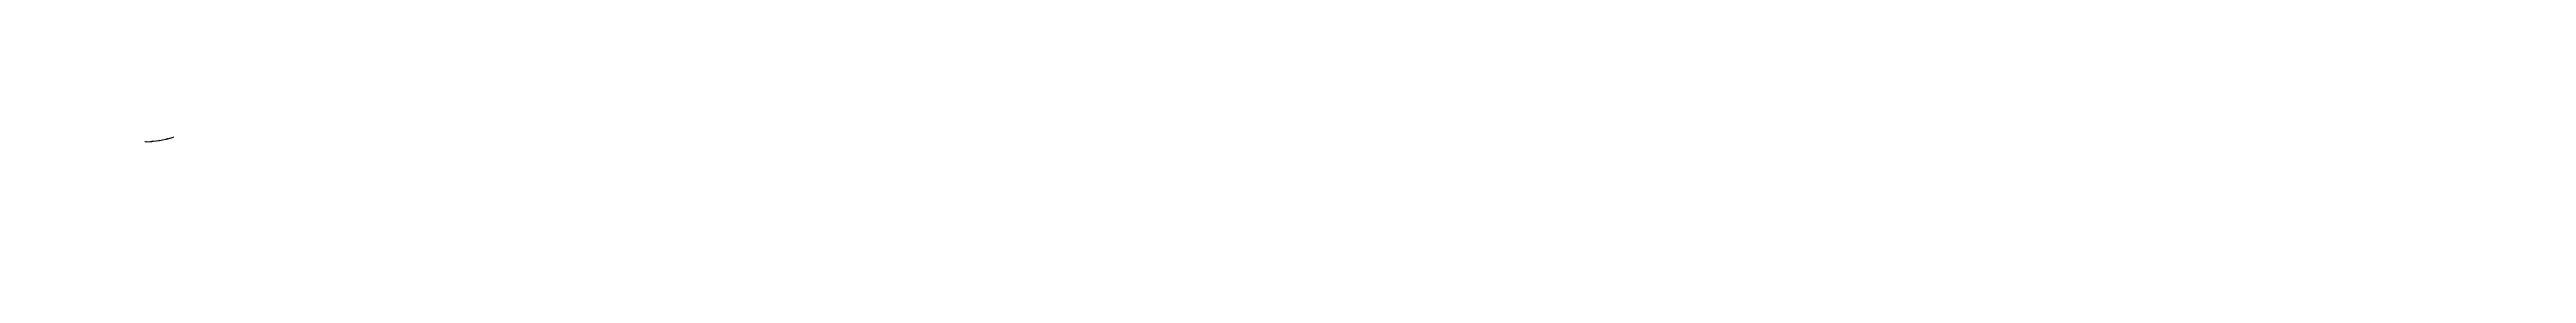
# Model space of a CAD drawing. Header units: metres. Extents: x 0 to 40203, y -401 to 386.
import ezdxf

# ---------------------------------------------------------------- set-up
doc = ezdxf.new("R2010")
doc.units = ezdxf.units.M
doc.layers.add('JBTFE_ANNOTATIONS_GEOMETRY', color=2, linetype='Continuous', true_color=0xffff00)
doc.layers.add('JBTFE_ANNOTATIONS_VERTICALPROFILE', color=2, linetype='Continuous', true_color=0xffff00)
doc.layers.add('JBTOB_KO_SPO', color=2, linetype='Continuous')
doc.styles.add('RC-STANDARD', font='iso3098.shx')

# ---------------------------------------------------------------- blocks, each defined once
blk = doc.blocks.new('*Z1', base_point=(1780, 346))
at = {"color": 0}
for p, q in [((1550, 310), (1550, 314)), ((1650, 316), (1650, 320)), ((1683, 318), (1683, 322)), ((1881, 349), (1880, 352)), ((1913, 357), (1912, 361)), ((2010, 382), (2009, 385))]:
    blk.add_line(p, q, dxfattribs=at)
for centre in [(1550, 314), (1550, 310), (1650, 320), (1650, 316), (1683, 322), (1683, 318), (1880, 353), (1881, 348), (1912, 361), (1913, 356), (2009, 386), (2010, 381)]:
    blk.add_circle(centre, 0.349, dxfattribs=at)
at = {"color": 0, "char_height": 1.8, "attachment_point": 5, "style": 'RC-STANDARD'}
for s, insert, rotation in [('L=100', (1600, 313), 3.2531), ('RL', (1600, 311), 3.2531), ('OB', (1650, 313), 3.2552), ('<RL-R1200>', (1667, 315), 3.4541), ('L=33', (1667, 317), 3.4541), ('OE', (1683, 315), 4.0486), ('L=200', (1783, 329), 8.8232), ('R=1200', (1783, 327), 8.8232), ('OE', (1882, 346), 13.5961), ('<R1200-RL>', (1898, 351), 14.193), ('L=33', (1897, 353), 14.193), ('OB', (1914, 354), 14.3947), ('L=100', (1962, 369), 14.3947), ('RL', (1962, 367), 14.3947)]:
    blk.add_mtext(s, dxfattribs=dict(at, insert=insert, rotation=rotation))
blk = doc.blocks.new('*Z4', base_point=(1689, 331))
at = {"color": 0}
for p, q in [((1550, 315), (1552, 317)), ((1550, 312), (1550, 315)), ((1575, 317), (1572, 315)), ((1575, 317), (1577, 318)), ((1575, 314), (1575, 317)), ((1733, 323), (1733, 326)), ((1782, 334), (1779, 332)), ((1782, 334), (1784, 336)), ((1782, 331), (1782, 334)), ((1831, 338), (1831, 341))]:
    blk.add_line(p, q, dxfattribs=at)
at = {"color": 0, "char_height": 1, "style": 'RC-STANDARD'}
for s, insert, attachment_point, rotation in [('H=10.0 m.o.h.', (1549, 329), 5, 3.2531), ('Pr.0.0', (1549, 327), 5, 3.2531), ('40.0', (1550, 317), 4, 33.2531), ('H=11.0 m.o.h.', (1574, 330), 5, 3.2531), ('40.0', (1573, 317), 6, 33.2531), ('Pr.25.0', (1574, 329), 5, 3.2531), ('HBP', (1574, 332), 5, 3.2531), ('9.6', (1575, 318), 4, 33.2531), ('SE1', (1733, 322), 5, 6.4305), ('H=13.0 m.o.h.', (1780, 347), 5, 8.8073), ('LBP', (1779, 349), 5, 8.8073), ('Pr.233.0', (1780, 346), 5, 8.8073), ('L=99.6', (1780, 344), 5, 8.8073), ('R=5000.0', (1780, 343), 5, 8.8073), ('9.6', (1780, 334), 6, 38.8073), ('29.5', (1782, 335), 4, 38.8073), ('SE2', (1832, 337), 5, 11.1832)]:
    blk.add_mtext(s, dxfattribs=dict(at, insert=insert, attachment_point=attachment_point, rotation=rotation))

msp = doc.modelspace()

# ---------------------------------------------------------------- linework, layer by layer
at = {"layer": 'JBTOB_KO_SPO', "flags": 128}
msp.add_lwpolyline([(1550, 312), (1650, 318, 0.000217), (1658, 318, 0.000651), (1666, 319, 0.001085), (1675, 319, 0.001519), (1683, 320, 0.041691), (1880, 351, 0.001519), (1889, 352, 0.001085), (1897, 355, 0.000651), (1905, 357, 0.000217), (1913, 359), (2010, 384)], format="xyb", dxfattribs=at)

# ---------------------------------------------------------------- block references
at = {"layer": 'JBTFE_ANNOTATIONS_GEOMETRY'}
msp.add_blockref('*Z1', (1780, 346), dxfattribs=at)
at = {"layer": 'JBTFE_ANNOTATIONS_VERTICALPROFILE'}
msp.add_blockref('*Z4', (1689, 331), dxfattribs=at)

doc.saveas('drawing.dxf')
